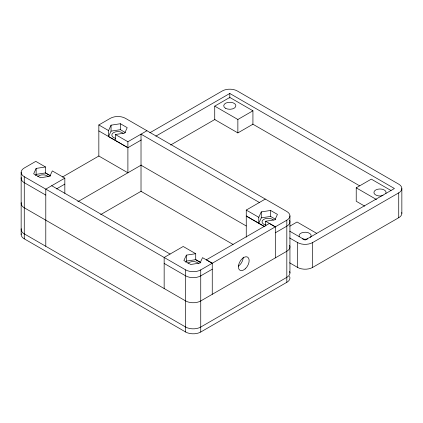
<?xml version="1.0" encoding="UTF-8"?>
<svg xmlns="http://www.w3.org/2000/svg" width="423" height="423" viewBox="0 0 423 423"><rect width="100%" height="100%" fill="white"/><g stroke="black" fill="none" stroke-linecap="round" stroke-linejoin="round"><path stroke-width="0.63" d="M50.612 175.894L45.483 172.933L45.483 166.969L36.145 168.417L33.65 173.805L40.486 177.75L49.824 176.306L52.32 170.913L64.835 178.141L64.835 193.348M35.595 175.577L36.145 174.382L36.145 168.417M261.271 211.902L261.271 217.866L258.776 223.259L258.776 217.295L261.271 211.902L270.604 210.458L277.44 214.403L274.945 219.791L265.612 221.24L265.612 226.009M115.379 140.473L108.547 136.523L108.547 130.559L111.053 125.171L120.391 123.728L127.223 127.677L124.716 133.065L115.379 134.509L115.379 140.473L127.894 147.696L141.335 139.934M108.547 136.523L111.053 131.135L111.053 125.171M195.162 259.347L200.856 262.635L195.712 259.664L195.712 253.705L186.379 255.143L183.873 260.531L190.704 264.481L200.037 263.037L202.543 257.649L212.251 263.249L212.251 294.313M185.819 262.308L186.379 261.107L186.379 255.143M115.379 134.509L127.894 141.731L127.894 172.796L98.839 156.024L98.839 124.959L110.35 118.313A10.654 6.149 0 0 1 125.42 118.313L286.82 211.5A10.654 6.149 0 0 1 286.82 220.198L286.82 282.321L200.74 332.023A10.654 6.149 0 0 1 185.676 332.023L24.27 238.836A10.654 6.149 0 0 1 21.24 233.681M62.467 177.02L98.95 155.96M64.835 178.141L45.79 189.134L45.79 246.292M127.894 141.731L146.94 130.739M149.858 132.78L222.26 90.977A10.654 6.149 0 0 1 237.324 90.977L398.73 184.164A10.654 6.149 0 0 1 398.73 192.862L398.73 217.713L312.65 267.41A10.654 6.149 0 0 1 297.581 267.41L289.57 262.783M56.433 188.954L64.835 184.1M155.838 136.158L229.795 93.462L394.426 188.515L305.115 240.079L289.681 231.164M214.731 106.136L229.795 97.438L252.928 110.794L252.928 124.214L237.863 132.912L214.731 119.556L214.731 106.136L237.863 119.492L252.928 110.794M170.633 145.015L215 119.397M77.79 201.723L141.335 165.033M100.648 214.614L141.224 191.191M246.26 237.171L246.255 210.072L265.3 199.074M45.483 166.969L35.786 161.364L24.27 168.01A10.654 6.149 0 0 0 24.27 176.708L185.676 269.895A10.654 6.149 0 0 0 200.74 269.895L286.82 220.198M212.251 269.213L200.74 275.859A10.654 6.149 0 0 1 185.676 275.859L164.156 263.434M275.31 232.809L286.82 226.162A10.654 6.149 0 0 0 289.581 220.219M289.792 226.189L297.046 222.001L316.795 233.401M364.689 206.138L356.224 201.248L356.224 187.833L371.294 179.135L391.042 190.535M289.57 237.938L297.581 242.564A10.654 6.149 0 0 0 312.65 242.564L398.73 192.862M111.053 131.135L120.391 129.692L125.515 132.653M36.145 174.382L45.483 172.933M261.271 217.866L270.604 216.423L275.733 219.378M186.379 261.107L195.712 259.664M252.658 124.061L359.555 185.776M356.224 187.833L376.539 199.561M259.384 202.49L141.018 134.154L141.018 191.312L233.078 244.462M98.839 124.959L108.547 130.559M246.255 210.072L258.776 217.295M275.31 257.908L275.31 226.844L269.393 223.429L206.334 259.833L212.251 263.249M98.839 130.924L127.894 147.696M264.486 226.559L246.26 216.031L264.47 226.543M141.018 165.219L246.234 225.961M195.712 253.705L183.201 246.477L164.156 257.47L164.156 288.534M45.467 172.922L50.591 175.883M51.706 185.718L170.072 254.054M45.79 195.098L24.27 182.673A10.654 6.149 0 0 1 21.24 177.523M265.612 221.24L275.31 226.844M401.85 188.515L401.85 213.366M312.65 242.564L312.65 267.41M297.581 242.564L297.581 267.41M289.94 215.846L289.94 273.004M270.604 210.458L270.604 216.423M237.863 119.492L237.863 132.912M229.795 93.462L229.795 98.041M200.74 269.895L200.74 332.023M185.676 269.895L185.676 332.023M120.391 123.728L120.391 129.692M24.27 176.708L24.27 238.836M21.15 172.362L21.15 234.485M383.053 195.532A6.086 3.516 0 0 1 374.128 193.401A6.086 3.516 0 0 1 380.007 188.975A6.086 3.516 0 0 1 385.887 193.401M299.235 236.637A6.086 3.516 0 0 1 305.908 232.243A6.086 3.516 0 0 1 310.387 237.488M307.69 238.91A6.086 3.516 0 0 1 302.54 238.91M401.76 212.563A10.654 6.149 0 0 1 398.73 217.713M289.581 245.319A10.654 6.149 0 0 1 286.82 251.257L200.74 300.959A10.654 6.149 0 0 1 185.676 300.959L24.27 207.772A10.654 6.149 0 0 1 21.24 202.622M266.025 225.11A6.086 3.516 0 0 1 263.439 219.553A6.086 3.516 0 0 1 273.374 220.05M21.24 228.711A10.654 6.149 0 0 0 24.27 233.866L185.676 327.053A10.654 6.149 0 0 0 200.74 327.053L286.82 277.351A10.654 6.149 0 0 0 289.581 271.413M243.241 257.163A7.609 4.394 -60 0 1 238.329 266.189M289.581 276.383A10.654 6.149 0 0 1 286.82 282.321M187.934 263.296A6.086 3.516 0 0 1 198.477 263.296M37.716 176.571A6.086 3.516 0 0 1 48.259 176.571M115.807 138.384A6.086 3.516 0 0 1 113.227 132.827A6.086 3.516 0 0 1 123.162 133.33M225.491 108.251A6.086 3.516 0 0 0 235.674 106.675A6.086 3.516 0 0 0 228.219 102.371A6.086 3.516 0 0 0 225.491 108.251M245.176 268.88A7.609 4.394 -60 0 0 247.587 257.094A7.609 4.394 -60 0 0 238.583 265.078A7.609 4.394 -60 0 0 245.176 268.88"/></g></svg>
